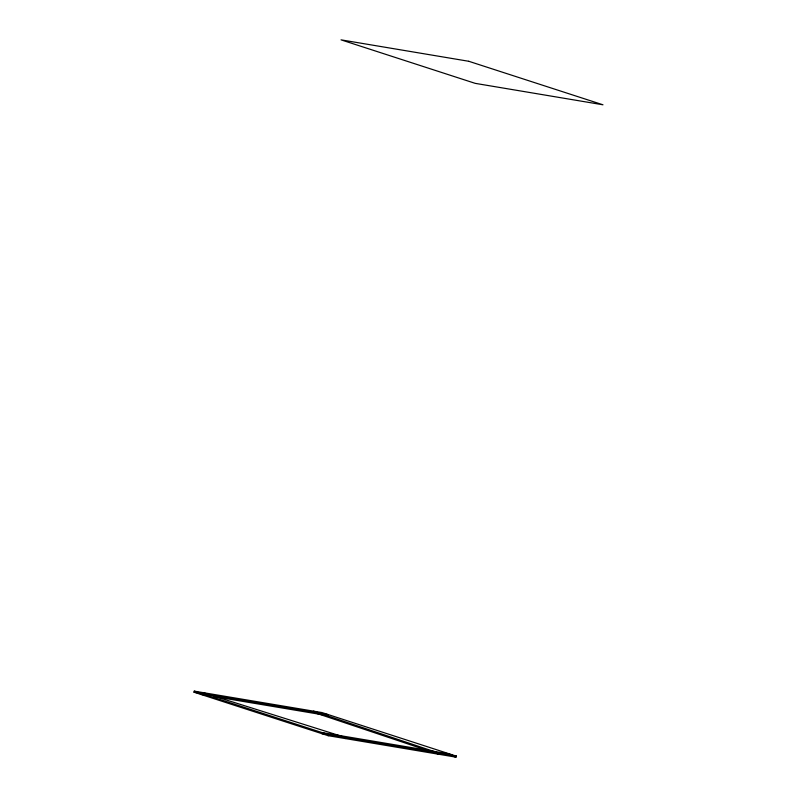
<?xml version="1.0" encoding="UTF-8"?>
<svg xmlns="http://www.w3.org/2000/svg" width="797" height="797" viewBox="0 0 797 797"><rect width="100%" height="100%" fill="white"/><g stroke="black" fill="none" stroke-linecap="round" stroke-linejoin="round"><path stroke-width="1.2" d="M452.427 756.004L455.964 757.15L456.133 756.064L328.374 734.625L328.205 735.711L194.02 692.204L194.259 691.138L322.018 712.578L456.203 756.084L455.964 757.15L328.135 735.691L328.374 734.625L194.259 691.138M328.165 715.706L328.404 714.65L200.655 693.211L200.416 694.277L204.062 694.884M345.24 738.57L345.48 737.504L343.557 736.886L202.777 692.573M313.49 711.143L439.167 753.225L438.928 754.291L437.015 753.673M194.02 692.204L200.107 693.221M213.795 696.518L323.293 714.889M449.817 754.012L322.058 732.582L321.819 733.638L324.249 734.047M328.444 734.655L345.48 737.504M439.167 753.225L456.203 756.084M315.612 712.996L429.942 751.302M468.795 61.289L341.036 39.85L475.221 83.356L602.98 104.796L468.795 61.289"/></g></svg>
